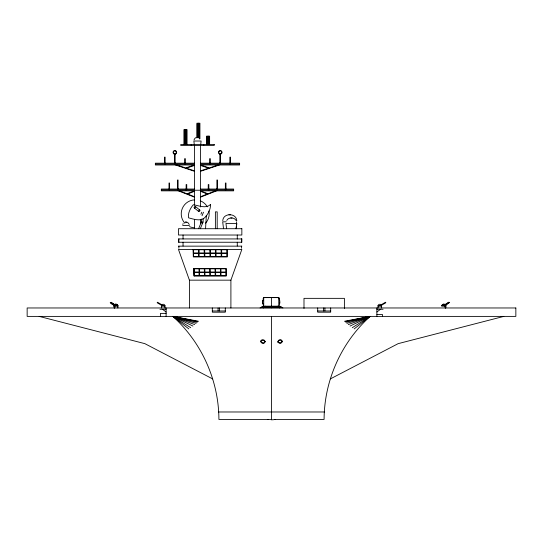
<?xml version="1.0" encoding="UTF-8"?>
<svg xmlns="http://www.w3.org/2000/svg" width="543" height="543" viewBox="0 0 543 543"><rect width="100%" height="100%" fill="white"/><g stroke="black" fill="none" stroke-linecap="round" stroke-linejoin="round"><path stroke-width="0.81" d="M113.84 305.994L113.955 305.322A1.758 1.541 -90 0 1 114.159 304.928M198.629 228.712L201.331 222.08L201.521 219.053M200.326 228.712L203.034 222.08L203.265 218.293M205.546 228.712L206.36 215.347M161.454 307.969L161.59 305.322A1.758 1.758 0 0 1 164.957 305.77L164.97 307.969M378.03 307.969L378.043 305.77A1.758 1.758 0 0 1 381.41 305.322L381.546 307.969M114.037 305.281C109.537 303.476 108.485 300.211 113.738 304.351M111.206 302.322L110.826 302.58M263.722 297.449L263.722 306.768L262.534 302.112L263.722 297.449L278.769 297.449L279.964 302.112L278.769 306.768L278.769 297.449M262.669 303.795L262.669 300.422M279.618 302.112L279.475 303.795L279.821 303.795M200.693 144.553L201.12 141.017L193.858 141.017L194.285 144.553M236.015 228.712L236.293 226.411M236.476 224.883L236.605 221.815M236.205 228.712L236.85 223.411L225.963 223.411L226.601 228.712M222.759 220.791C223.044 212.72 236.497 212.72 236.782 220.791M448.559 302.254L448.817 302.763L448.654 302.356M449.258 302.695L449.102 302.254L449.461 302.641M449.258 302.661L445.613 305.281M111.2 302.376L110.915 302.763M116.283 304.372A1.758 1.541 90 0 0 114.274 305.322L114.159 307.969M117.865 307.969L117.858 305.77A1.758 1.541 90 0 0 115.238 304.752L114.926 304.752A1.758 1.541 90 0 0 114.593 305.322L114.471 307.969M115.238 304.752A1.758 1.541 -90 0 0 114.906 305.322L114.79 307.969M193.987 139.972L194.971 138.234L196.159 137.522M182.781 224.456L183.14 223.567M230.904 307.969L230.904 280.161L241.845 249.427L178.464 249.427L189.412 280.161L189.412 307.969M200.924 214.302L201.786 212.191M202.05 215.714L203.489 212.191M264.054 297.449L263.077 298.833M226.73 220.41C228.515 217.051 234.291 217.051 236.083 220.41M344.622 321.225L370.17 316.393C341.289 342.402 324.225 380.541 324.09 419.406L274.894 419.406M263.423 307.969L265.663 306.171M354.172 328.902L370.17 316.393L345.09 321.592M376.89 311.994L380.5 309.286M444.656 304.772L448.538 302.295M445.912 304.351L449.102 302.254M444.995 305.281L448.817 302.763M352.285 327.687L370.17 316.393L345.837 322.338M381.159 304.759L385.516 302.241L385.822 302.763L380.738 305.716M260.077 307.969L263.246 306.171L279.754 306.171L282.923 307.969M330.3 378.933L398.148 343.651L503.836 316.393M350.052 326.058L370.17 316.393L346.902 323.356M194.482 191.299L187.552 194.021L194.482 196.742M200.496 196.742L207.419 194.021L200.496 191.299M215.496 190.844L207.996 193.797L200.496 190.844L233.653 190.844L233.653 189.039L200.496 189.039M200.496 197.163L216.562 190.844M348.294 324.612L370.17 316.393M194.482 165.439L186.31 168.16L194.482 170.882M200.496 170.882L208.668 168.16L200.496 165.439L200.496 145.449M218.198 164.991L209.347 167.936L200.496 164.991L239.619 164.991L239.619 163.185L200.496 163.185M200.496 171.303L219.453 164.991M275.111 419.406L272.905 419.8L267.889 419.406M230.639 214.797L228.908 214.797M189.29 224.456L187.668 222.331L185.211 222.087M232.071 218.008L230.741 218.008M194.482 163.185L155.359 163.185L155.359 164.991L194.482 164.991L185.631 167.936L176.78 164.991M155.359 164.088L194.482 164.088M200.496 164.088L239.619 164.088M194.482 189.039L161.325 189.039L161.325 190.844L194.482 190.844L186.982 193.797L179.482 190.844M161.325 189.941L194.482 189.941M200.496 189.941L233.653 189.941M194.482 190.226L200.496 190.226M226.234 221.815L222.691 221.815L223.526 228.712M185.625 222.073L186.453 222.073M201.331 222.08L203.034 222.08M201.005 222.881L202.709 222.881M182.665 225.426L189.412 225.426M178.464 246.149L241.845 246.149M227.341 249.488L193.07 249.488L193.315 256.9L227.341 256.9L227.341 249.427M193.797 268.568L226.343 268.568L226.343 275.98L194.082 275.98L193.797 268.568L194.102 275.98M189.412 280.161L230.904 280.161M264.136 297.625L265.615 297.625M265.948 297.625L267.428 297.625M267.753 297.625L269.124 297.625M269.45 297.625L270.821 297.625M271.663 297.625L273.143 297.625M273.475 297.625L274.955 297.625M275.281 297.625L276.652 297.625M276.978 297.625L278.349 297.625M279.421 298.833L278.43 297.449M279.475 300.422L279.821 300.422M114.607 304.752L114.288 304.752A1.758 1.541 -90 0 1 115.964 304.372M441.839 305.539A1.758 1.541 -90 0 1 444.751 305.322L445.172 305.77L445.185 307.969M443.373 304.372A1.758 1.541 -90 0 1 445.382 305.322L445.803 305.77L445.817 307.969M113.636 305.77L118.069 305.77M161.475 305.77L164.957 305.77M378.043 305.77L381.525 305.77M441.588 305.77L446.02 305.77M113.623 305.994L118.082 305.994M161.454 305.994L164.97 305.994M378.03 305.994L381.546 305.994M441.574 305.994L446.034 305.994M159.961 309.286L166.11 309.286M376.89 309.286L383.039 309.286M212.313 310.976L225.297 310.976M317.703 310.976L330.687 310.976M166.11 313.386L160.45 313.386L160.45 316.393M376.89 314.587L382.55 314.587L382.55 316.393M218.388 411.981L324.612 411.981M268.106 419.406L218.91 419.406C218.775 380.541 201.711 342.402 172.83 316.393L198.378 321.225M188.828 328.902L172.83 316.393L197.91 321.592M190.715 327.687L172.83 316.393L197.163 322.338M39.164 316.393L144.852 343.651L212.7 378.933M111.159 302.322L115.632 305.193M192.948 326.058L172.83 316.393L196.098 323.356M175.525 164.991L194.482 171.303M172.83 316.393L194.706 324.612M178.416 190.844L194.482 197.163M161.841 304.759L157.484 302.241L157.178 302.763L162.262 305.716M110.84 302.763L114.661 305.281M162.5 309.286L166.11 311.994M277.337 306.171L279.577 307.969M195.371 206.462L199.79 210.066M194.292 207.901L198.711 211.512M445.382 305.322L445.498 307.969M444.751 305.322L444.866 305.994M376.89 307.969L376.89 316.393M344.398 308.417L344.398 298.351L303.992 298.351L303.992 308.417M330.687 307.969L330.687 312.184L317.703 312.184L317.703 307.969M324.918 307.969L324.918 310.976M323.472 307.969L323.472 310.976M271.5 306.171L271.5 307.969M271.5 316.393L271.5 419.8M271.412 297.449L271.412 306.768M241.425 238.934L241.425 242.246M241.425 246.149L241.425 248.26M237.271 235.024L237.271 239.035M237.271 242.246L237.271 245.999M230.565 163.185L230.565 157.171L229.852 157.171L229.838 164.088M225.976 189.039L225.976 183.025L225.372 183.025L225.359 189.941M225.759 189.039L225.759 189.941M225.691 189.039L225.691 189.941M225.426 189.039L225.426 189.941M225.297 307.969L225.297 312.184L212.313 312.184L212.313 307.969M220.553 163.185L220.553 154.164L219.84 154.164L219.84 163.185M220.132 163.185L220.132 164.088M220.058 163.185L220.058 164.088M219.718 163.185L219.718 164.088M219.637 163.185L219.637 164.088M219.528 307.969L219.528 310.976M218.082 307.969L218.082 310.976M217.492 189.039L217.492 180.018L216.888 180.018L216.888 189.039M217.193 228.712L217.193 211.872L215.388 211.872L215.388 228.712M217.071 189.039L217.139 189.941M216.718 189.039L216.786 189.941M210.351 164.088L210.338 158.671L209.632 158.671L209.632 163.185M209.836 163.185L209.836 164.088M209.761 163.185L209.761 164.088M209.618 144.553L209.618 136.13L206.611 136.13L206.611 144.553M209.089 136.66L209.089 144.024M208.851 189.941L208.838 184.532L208.234 184.532L208.234 189.039M208.784 189.039L208.784 189.941M208.451 136.66L208.451 144.024M208.41 189.039L208.349 189.941M208.112 136.13L208.112 144.553M207.772 136.66L207.772 144.024M207.141 136.66L207.141 144.024M203.713 144.553L203.713 145.449M200.496 165.724L200.496 206.958M200.496 219.508L200.496 223.689M199.926 138.804L199.926 123.2L196.919 123.2L196.919 137.983M199.586 138.947L199.586 123.729L197.252 123.729L197.252 137.257M199.396 123.729L199.396 138.105M198.758 123.729L198.758 137.257M198.419 123.2L198.419 137.983M198.08 123.729L198.08 137.257M197.448 123.729L197.448 137.257M194.482 145.449L194.482 205.288M194.482 219.508L194.482 228.712M191.265 144.553L191.265 145.449M186.996 144.553L186.996 129.519L183.989 129.519L183.989 144.553M186.738 189.039L186.738 184.532L186.14 184.532L186.127 189.941M186.629 189.039L186.629 189.941M186.568 189.039L186.568 189.941M186.466 130.048L186.466 144.024M186.195 189.039L186.195 189.941M185.835 130.048L185.835 144.024M185.496 129.519L185.496 144.553M185.346 163.185L185.346 158.671L184.64 158.671L184.627 164.088M185.156 130.048L185.156 144.024M185.217 163.185L185.217 164.088M185.143 163.185L185.143 164.088M184.701 163.185L184.701 164.088M184.518 130.048L184.518 144.024M183.045 235.024L183.045 239.035M183.045 242.246L183.045 245.999M178.885 238.934L178.885 242.246M178.885 246.149L178.885 248.26M178.26 189.039L178.26 189.941M178.192 189.039L178.192 189.941M178.084 189.039L178.084 180.018L177.486 180.018L177.486 189.039M177.907 189.039L177.907 189.941M177.839 189.039L177.839 189.941M175.341 163.185L175.341 164.088M175.26 163.185L175.26 164.088M175.138 163.185L175.138 154.164L174.425 154.164L174.425 163.185M174.921 163.185L174.921 164.088M174.846 163.185L174.846 164.088M169.552 189.941L169.599 183.025L169.002 183.025L169.002 189.039M169.287 189.039L169.219 189.941M166.11 307.969L166.11 316.393M165.14 164.088L165.126 157.171L164.414 157.171L164.414 163.185M165.065 163.185L165.065 164.088M164.672 163.185L164.746 164.088M116.467 304.752A1.758 1.541 -90 0 1 116.596 304.928M116.467 304.474A1.758 1.541 90 0 1 116.915 304.928M114.926 304.752A1.758 1.541 -90 0 1 117.234 304.928M443.692 304.372A1.758 1.541 -90 0 1 445.701 305.322M443.054 304.372A1.758 1.541 -90 0 1 445.063 305.322M442.158 305.539A1.758 1.541 -90 0 1 442.314 305.118M442.423 304.928A1.758 1.541 -90 0 1 442.878 304.474M442.742 304.928A1.758 1.541 -90 0 1 442.871 304.752M198.942 210.317A0.903 0.55 -50.8 0 1 199.953 210.317A0.903 0.55 -50.8 0 1 199.2 211.512A0.903 0.55 -50.8 0 1 198.575 210.894M208.892 210.915A13.982 13.982 0 0 1 205.6 223.187M194.489 227.788A13.982 13.982 0 0 1 189.527 226.601M184.824 223.187A13.982 13.982 0 0 1 194.489 199.865M200.224 200.774A13.982 13.982 0 0 1 207.324 206.835M282.089 341.411L281.566 342.382L280.079 343.013L278.342 342.382L278.07 341.669L279.075 340.352L280.079 340.094L281.084 340.23L282.089 341.411M282.482 341.343L281.43 342.884L280.079 343.298L277.996 342.545L277.67 341.69L278.878 340.108L280.079 339.809L281.281 339.972L282.482 341.343M261.183 340.726L261.183 342.158L262.921 343.013L263.925 342.871L264.93 341.669L263.925 340.352L261.916 340.23L261.183 340.726M265.33 341.69L264.122 343.135L262.921 343.298L261.57 342.884L260.518 341.343L261.719 339.972L262.921 339.809L264.122 340.108L265.33 341.69M210.419 204.568C205.838 208.974 198.48 205.492 193.328 204.731A13.982 8.559 -50.8 0 0 188.387 216.84L188.604 217.845C193.871 219.196 201.48 222.019 205.512 216.84A13.982 8.559 -50.8 0 0 210.453 204.731L210.419 204.568M265.147 306.422L263.538 307.718L260.721 307.718L262.988 306.422L265.147 306.422M265.826 306.422L264.217 307.718L271.018 307.718L271.018 306.422L265.826 306.422M186.656 130.048L184.328 130.048L184.328 144.024L186.656 144.024L186.656 130.048M209.279 136.66L206.951 136.66L206.951 144.024L209.279 144.024L209.279 136.66M214.241 144.553L180.738 144.553L180.738 145.449L214.241 145.449L214.241 144.553M241.845 228.712L178.464 228.712L178.464 235.024L241.845 235.024L241.845 228.712M241.845 238.934L178.464 238.934L178.464 242.246L241.845 242.246L241.845 238.934M198.595 249.739L193.342 249.739L193.471 252.943L198.595 252.943L198.595 249.739M204.134 249.739L199.125 249.739L199.125 252.943L204.229 252.943L204.134 249.739M209.802 249.739L204.663 249.739L204.759 252.943L209.876 252.943L209.802 249.739M215.462 249.739L210.324 249.739L210.406 252.943L215.523 252.943L215.462 249.739M221.137 249.739L215.985 249.739L216.046 252.943L221.164 252.943L221.137 249.739M226.811 249.739L221.659 249.739L221.693 252.943L226.811 252.943L226.811 249.739M198.595 253.452L193.491 253.452L193.62 256.649L198.595 256.649L198.595 253.452M204.249 253.452L199.125 253.452L199.125 256.649L204.344 256.649L204.249 253.452M209.89 253.452L204.772 253.452L204.867 256.649L209.965 256.649L209.89 253.452M215.53 253.452L210.412 253.452L210.494 256.649L215.591 256.649L215.53 253.452M221.171 253.452L216.06 253.452L216.114 256.649L221.198 256.649L221.171 253.452M226.811 253.452L221.7 253.452L221.727 256.649L226.811 256.649L226.811 253.452M199.043 268.819L194.055 268.819L194.177 272.016L199.043 272.016L199.043 268.819M204.304 268.819L199.546 268.819L199.546 272.016L204.399 272.016L204.304 268.819M209.686 268.819L204.806 268.819L204.901 272.016L209.754 272.016L209.686 268.819M215.062 268.819L210.182 268.819L210.256 272.016L215.116 272.016L215.062 268.819M220.451 268.819L215.564 268.819L215.619 272.016L220.478 272.016L220.451 268.819M225.84 268.819L220.953 268.819L220.981 272.016L225.84 272.016L225.84 268.819M199.043 272.525L194.197 272.525L194.319 275.729L199.043 275.729L199.043 272.525M204.412 272.525L199.546 272.525L199.546 275.729L204.501 275.729L204.412 272.525M209.768 272.525L204.915 272.525L205.003 275.729L209.842 275.729L209.768 272.525M215.13 272.525L210.27 272.525L210.345 275.729L215.184 275.729L215.13 272.525M220.485 272.525L215.625 272.525L215.686 275.729L220.512 275.729L220.485 272.525M225.84 272.525L220.987 272.525L221.015 275.729L225.84 275.729L225.84 272.525M277.174 306.422L271.982 306.422L271.982 307.718L278.783 307.718L277.174 306.422M280.012 306.422L277.853 306.422L279.462 307.718L282.279 307.718L280.012 306.422M515.85 307.969L27.15 307.969L27.15 316.393L515.85 316.393L515.85 307.969M230.307 164.088L230.307 163.185L230.232 164.088M194.781 207.901A0.903 0.55 -50.8 0 0 195.473 206.564A0.903 0.55 -50.8 0 0 194.238 207.08A0.903 0.55 -50.8 0 0 194.781 207.901M219.352 153.92A1.805 1.805 0 0 0 222.06 152.359A1.805 1.805 0 0 0 219.352 150.798A1.805 1.805 0 0 0 219.352 153.92M219.542 153.601A1.432 1.432 0 0 0 221.687 152.359A1.432 1.432 0 0 0 219.542 151.117A1.432 1.432 0 0 0 219.542 153.601M174.133 153.601A1.432 1.432 0 0 0 176.285 152.359A1.432 1.432 0 0 0 174.133 151.117A1.432 1.432 0 0 0 174.133 153.601M173.95 153.92A1.805 1.805 0 0 0 176.658 152.359A1.805 1.805 0 0 0 173.95 150.798A1.805 1.805 0 0 0 173.95 153.92"/></g></svg>
